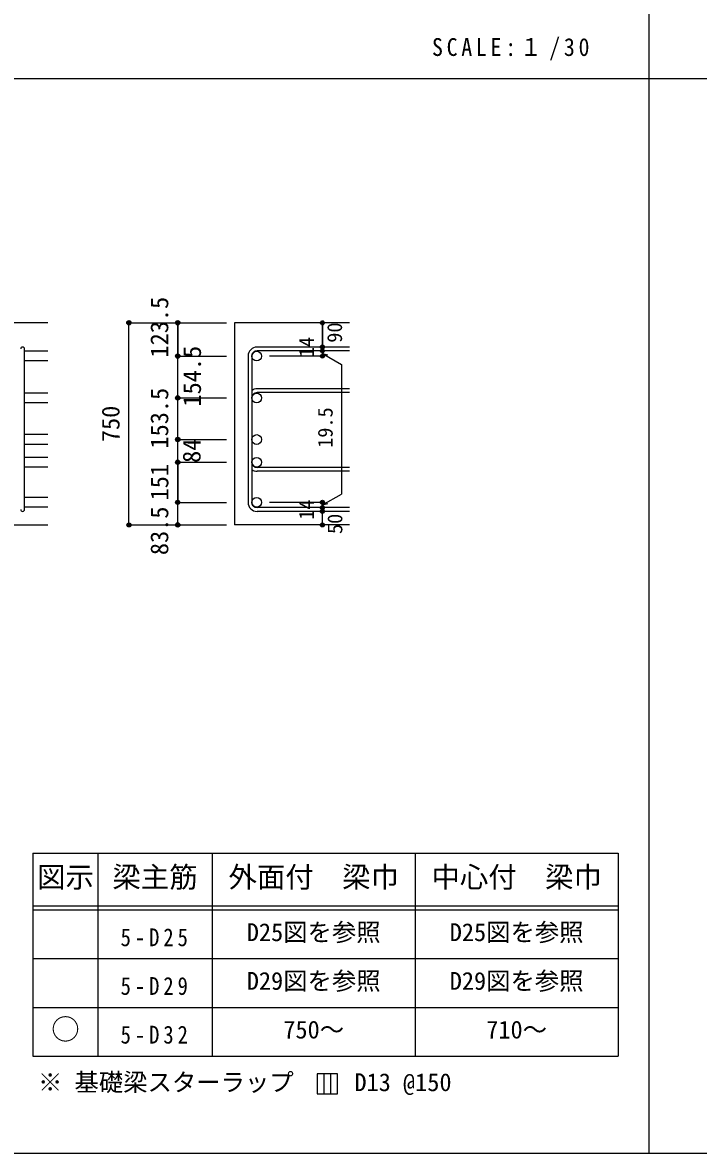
# Model space of a CAD drawing. Units: millimetres at full size, sheet at 1:30, with parts at other scales. Extents: x -5973 to 5954, y -4195 to 4201.
# Drawn here: x -3439 to -942, y -4195 to -15 of the extents above; entities that cross this region are included whole.
import ezdxf
from ezdxf.enums import TextEntityAlignment as Align

# ---------------------------------------------------------------- set-up
doc = ezdxf.new("R2010")
doc.units = ezdxf.units.MM
doc.header["$LTSCALE"] = 30
doc.header["$PDMODE"] = 32
doc.header["$PDSIZE"] = 15
for name, color, linetype in [('0-1_躯体線', 2, 'Continuous'), ('0-5_基礎梁筋', 7, 'Continuous'), ('0-6_スタラップ筋', 7, 'Continuous'), ('0-D_寸法', 4, 'Continuous'), ('6-7_文字', 7, 'Continuous'), ('6-E_枠', 7, 'Continuous'), ('F-0_枠', 6, 'Continuous')]:
    doc.layers.add(name, color=color, linetype=linetype)
doc.styles.add('ＭＳ ゴシック', font='')
doc.styles.get('ＭＳ ゴシック').set_extended_font_data('MS Gothic')

msp = doc.modelspace()

# ---------------------------------------------------------------- linework, layer by layer
at = {"layer": '0-1_躯体線'}
for p, q in [((-3345.8, -1124.89), (-4845.8, -1124.89)), ((-2230.8, -1124.89), (-2655.8, -1124.89)), ((-2655.8, -1124.89), (-2655.8, -1872.11)), ((-3745.8, -1872.11), (-3345.8, -1872.11)), ((-2230.8, -1872.11), (-2655.8, -1872.11))]:
    msp.add_line(p, q, dxfattribs=at)
at = {"layer": '0-5_基礎梁筋'}
for p, q in [((-3345.8, -1230.09), (-3431.8, -1230.09)), ((-3345.8, -1266.09), (-3431.8, -1266.09)), ((-3345.8, -1384.53), (-3431.8, -1384.53)), ((-3345.8, -1420.53), (-3431.8, -1420.53)), ((-3345.8, -1538.39), (-3431.8, -1538.39)), ((-3345.8, -1574.39), (-3431.8, -1574.39)), ((-3345.8, -1622.39), (-3431.8, -1622.39)), ((-3345.8, -1658.39), (-3431.8, -1658.39)), ((-3345.8, -1770.61), (-3431.8, -1770.61)), ((-3345.8, -1806.61), (-3431.8, -1806.61))]:
    msp.add_line(p, q, dxfattribs=at)
at = {"layer": '0-5_基礎梁筋', "color": 3}
for centre in [(-2573.8, -1248.09), (-2573.8, -1402.53), (-2573.8, -1556.39), (-2573.8, -1640.39), (-2573.8, -1788.61)]:
    msp.add_circle(centre, 18, dxfattribs=at)
at = {"layer": '0-6_スタラップ筋'}
for p, q in [((-3431.8, -1815.11), (-3431.8, -1221.59)), ((-2605.8, -1248.09), (-2605.8, -1788.61)), ((-2591.8, -1248.09), (-2591.8, -1788.61)), ((-2230.8, -1214.59), (-2572.3, -1214.59)), ((-2230.8, -1228.59), (-2572.3, -1228.59)), ((-2230.8, -1369.03), (-2572.3, -1369.03)), ((-2230.8, -1383.03), (-2572.3, -1383.03)), ((-2230.8, -1659.89), (-2572.3, -1659.89)), ((-2230.8, -1673.89), (-2572.3, -1673.89)), ((-2230.8, -1808.11), (-2572.3, -1808.11)), ((-2230.8, -1822.11), (-2572.3, -1822.11))]:
    msp.add_line(p, q, dxfattribs=at)
for centre, radius, start, end in [((-3438.8, -1221.59), 7, 0, 180), ((-2572.3, -1248.09), 33.5, 90, 180), ((-2572.3, -1248.09), 19.5, 90, 180), ((-2572.3, -1402.53), 33.5, 90, 125.59765), ((-2572.3, -1402.53), 19.5, 90, 180), ((-2572.3, -1640.39), 19.5, 180, 270), ((-2572.3, -1640.39), 33.5, 234.40235, 270), ((-2572.3, -1788.61), 33.5, 180, 270), ((-2572.3, -1788.61), 19.5, 180, 270), ((-3438.8, -1815.11), 7, 180, 0)]:
    msp.add_arc(centre, radius, start, end, dxfattribs=at)
at = {"layer": '0-D_寸法'}
for p, q in [((-3045.8, -1124.89), (-2865.8, -1124.89)), ((-3045.8, -1124.89), (-2865.8, -1124.89)), ((-3045.8, -1872.11), (-3045.8, -1124.89)), ((-2865.8, -1124.89), (-2685.8, -1124.89)), ((-2865.8, -1124.89), (-2685.8, -1124.89)), ((-2865.8, -1248.09), (-2685.8, -1248.09)), ((-2865.8, -1248.09), (-2685.8, -1248.09)), ((-2865.8, -1399.03), (-2865.8, -1248.09)), ((-2330.8, -1248.09), (-2526.89, -1248.09)), ((-2330.8, -1228.59), (-2330.8, -1214.59)), ((-2330.8, -1228.59), (-2330.8, -1248.09)), ((-2330.8, -1238.34), (-2311.48, -1243.52)), ((-2330.8, -1238.34), (-2260.74, -1278.79)), ((-2260.74, -1278.79), (-2260.74, -1757.91)), ((-2865.8, -1872.11), (-2865.8, -1399.03)), ((-2865.8, -1402.53), (-2685.8, -1402.53)), ((-2865.8, -1402.53), (-2685.8, -1402.53)), ((-2865.8, -1556.39), (-2685.8, -1556.39)), ((-2865.8, -1640.39), (-2685.8, -1640.39)), ((-2865.8, -1640.39), (-2865.8, -1788.61)), ((-2865.8, -1788.61), (-2685.8, -1788.61)), ((-2330.8, -1788.61), (-2526.89, -1788.61)), ((-2330.8, -1798.36), (-2260.74, -1757.91)), ((-2330.8, -1808.11), (-2330.8, -1788.61)), ((-2330.8, -1798.36), (-2311.48, -1793.19)), ((-2330.8, -1822.11), (-2330.8, -1808.11)), ((-2330.8, -1872.11), (-2330.8, -1822.11)), ((-3045.8, -1872.11), (-2865.8, -1872.11)), ((-2865.8, -1872.11), (-2685.8, -1872.11))]:
    msp.add_line(p, q, dxfattribs=at)
for points in [[(-2865.8, -1124.89), (-2865.8, -1248.09), (-2865.8, -1124.89)], [(-2330.8, -1124.89), (-2330.8, -1214.59), (-2330.8, -1124.89)]]:
    msp.add_lwpolyline(points, dxfattribs=at)
for centre, radius in [((-3045.8, -1124.89), 8), ((-3045.8, -1124.89), 7.2), ((-3045.8, -1124.89), 6.4), ((-3045.8, -1124.89), 5.6), ((-3045.8, -1124.89), 4.8), ((-3045.8, -1124.89), 4), ((-3045.8, -1124.89), 3.2), ((-3045.8, -1124.89), 2.4), ((-3045.8, -1124.89), 1.6), ((-3045.8, -1124.89), 0.8), ((-2865.8, -1124.89), 8), ((-2865.8, -1124.89), 7.2), ((-2865.8, -1124.89), 6.4), ((-2865.8, -1124.89), 5.6), ((-2865.8, -1124.89), 4.8), ((-2865.8, -1124.89), 4), ((-2865.8, -1124.89), 3.2), ((-2865.8, -1124.89), 2.4), ((-2865.8, -1124.89), 1.6), ((-2865.8, -1124.89), 0.8), ((-2330.8, -1124.89), 4), ((-2330.8, -1124.89), 3.6), ((-2330.8, -1124.89), 3.2), ((-2330.8, -1124.89), 2.8), ((-2330.8, -1124.89), 2.4), ((-2330.8, -1124.89), 2), ((-2330.8, -1124.89), 1.6), ((-2330.8, -1124.89), 1.2), ((-2330.8, -1124.89), 0.8), ((-2330.8, -1124.89), 0.4), ((-2330.8, -1214.59), 4), ((-2330.8, -1214.59), 3.6), ((-2330.8, -1214.59), 3.2), ((-2330.8, -1214.59), 2.8), ((-2330.8, -1214.59), 2.4), ((-2865.8, -1248.09), 8), ((-2865.8, -1248.09), 7.2), ((-2865.8, -1248.09), 6.4), ((-2865.8, -1248.09), 5.6), ((-2865.8, -1248.09), 4.8), ((-2865.8, -1248.09), 4), ((-2865.8, -1248.09), 3.2), ((-2865.8, -1248.09), 2.4), ((-2865.8, -1248.09), 1.6), ((-2865.8, -1248.09), 0.8), ((-2330.8, -1228.59), 4), ((-2330.8, -1248.09), 4), ((-2330.8, -1228.59), 3.6), ((-2330.8, -1248.09), 3.6), ((-2330.8, -1228.59), 3.2), ((-2330.8, -1248.09), 3.2), ((-2330.8, -1228.59), 2.8), ((-2330.8, -1248.09), 2.8), ((-2330.8, -1228.59), 2.4), ((-2330.8, -1248.09), 2.4), ((-2330.8, -1214.59), 2), ((-2330.8, -1228.59), 2), ((-2330.8, -1248.09), 2), ((-2330.8, -1214.59), 1.6), ((-2330.8, -1228.59), 1.6), ((-2330.8, -1248.09), 1.6), ((-2330.8, -1214.59), 1.2), ((-2330.8, -1228.59), 1.2), ((-2330.8, -1248.09), 1.2), ((-2330.8, -1214.59), 0.8), ((-2330.8, -1228.59), 0.8), ((-2330.8, -1248.09), 0.8), ((-2330.8, -1214.59), 0.4), ((-2330.8, -1228.59), 0.4), ((-2330.8, -1248.09), 0.4), ((-2865.8, -1402.53), 8), ((-2865.8, -1402.53), 7.2), ((-2865.8, -1402.53), 6.4), ((-2865.8, -1402.53), 5.6), ((-2865.8, -1402.53), 4.8), ((-2865.8, -1402.53), 4), ((-2865.8, -1402.53), 3.2), ((-2865.8, -1402.53), 2.4), ((-2865.8, -1402.53), 1.6), ((-2865.8, -1402.53), 0.8), ((-2865.8, -1556.39), 8), ((-2865.8, -1556.39), 7.2), ((-2865.8, -1556.39), 6.4), ((-2865.8, -1556.39), 5.6), ((-2865.8, -1556.39), 4.8), ((-2865.8, -1556.39), 4), ((-2865.8, -1556.39), 3.2), ((-2865.8, -1556.39), 2.4), ((-2865.8, -1556.39), 1.6), ((-2865.8, -1556.39), 0.8), ((-2865.8, -1640.39), 8), ((-2865.8, -1640.39), 7.2), ((-2865.8, -1640.39), 6.4), ((-2865.8, -1640.39), 5.6), ((-2865.8, -1640.39), 4.8), ((-2865.8, -1640.39), 4), ((-2865.8, -1640.39), 3.2), ((-2865.8, -1640.39), 2.4), ((-2865.8, -1640.39), 1.6), ((-2865.8, -1640.39), 0.8), ((-2865.8, -1788.61), 7.2), ((-2865.8, -1788.61), 6.4), ((-2865.8, -1788.61), 5.6), ((-2865.8, -1788.61), 4.8), ((-2865.8, -1788.61), 4), ((-2865.8, -1788.61), 3.2), ((-2865.8, -1788.61), 2.4), ((-2865.8, -1788.61), 1.6), ((-2865.8, -1788.61), 0.8), ((-2330.8, -1788.61), 4), ((-2330.8, -1788.61), 3.6), ((-2330.8, -1788.61), 3.2), ((-2330.8, -1788.61), 2.8), ((-2330.8, -1788.61), 2.4), ((-2330.8, -1788.61), 2), ((-2330.8, -1788.61), 1.6), ((-2330.8, -1788.61), 1.2), ((-2330.8, -1788.61), 0.8), ((-2330.8, -1788.61), 0.4), ((-2330.8, -1808.11), 4), ((-2330.8, -1822.11), 4), ((-2330.8, -1808.11), 3.6), ((-2330.8, -1822.11), 3.6), ((-2330.8, -1808.11), 3.2), ((-2330.8, -1822.11), 3.2), ((-2330.8, -1808.11), 2.8), ((-2330.8, -1822.11), 2.8), ((-2330.8, -1808.11), 2.4), ((-2330.8, -1822.11), 2.4), ((-2330.8, -1808.11), 2), ((-2330.8, -1822.11), 2), ((-2330.8, -1808.11), 1.6), ((-2330.8, -1822.11), 1.6), ((-2330.8, -1808.11), 1.2), ((-2330.8, -1822.11), 1.2), ((-2330.8, -1808.11), 0.8), ((-2330.8, -1822.11), 0.8), ((-2330.8, -1808.11), 0.4), ((-2330.8, -1822.11), 0.4), ((-3045.8, -1872.11), 7.2), ((-3045.8, -1872.11), 6.4), ((-3045.8, -1872.11), 5.6), ((-3045.8, -1872.11), 4.8), ((-3045.8, -1872.11), 4), ((-3045.8, -1872.11), 3.2), ((-3045.8, -1872.11), 2.4), ((-3045.8, -1872.11), 1.6), ((-3045.8, -1872.11), 0.8), ((-2865.8, -1872.11), 8), ((-2865.8, -1872.11), 7.2), ((-2865.8, -1872.11), 6.4), ((-2865.8, -1872.11), 5.6), ((-2865.8, -1872.11), 4.8), ((-2865.8, -1872.11), 4), ((-2865.8, -1872.11), 3.2), ((-2865.8, -1872.11), 2.4), ((-2865.8, -1872.11), 1.6), ((-2865.8, -1872.11), 0.8), ((-2330.8, -1872.11), 4), ((-2330.8, -1872.11), 3.6), ((-2330.8, -1872.11), 3.2), ((-2330.8, -1872.11), 2.8), ((-2330.8, -1872.11), 2.4), ((-2330.8, -1872.11), 2), ((-2330.8, -1872.11), 1.6), ((-2330.8, -1872.11), 1.2), ((-2330.8, -1872.11), 0.8), ((-2330.8, -1872.11), 0.4)]:
    msp.add_circle(centre, radius, dxfattribs=at)
at = {"layer": '0-D_寸法', "color": 7}
for p in [(-3045.8, -1124.89), (-2865.8, -1124.89), (-2330.8, -1124.89), (-2330.8, -1214.59), (-2865.8, -1248.09), (-2330.8, -1228.59), (-2330.8, -1248.09), (-2865.8, -1402.53), (-2865.8, -1556.39), (-2865.8, -1640.39), (-2865.8, -1788.61), (-2330.8, -1788.61), (-2330.8, -1788.61), (-2330.8, -1808.11), (-2330.8, -1822.11), (-3045.8, -1872.11), (-2865.8, -1872.11), (-2330.8, -1872.11)]:
    msp.add_point(p, dxfattribs=at)
at = {"layer": '6-7_文字'}
for p, q in [((-2325.5, -3900.65), (-2325.5, -3975.65)), ((-2300.5, -3900.65), (-2300.5, -3975.65))]:
    msp.add_line(p, q, dxfattribs=at)
msp.add_lwpolyline([(-2350.5, -3975.65), (-2275.5, -3975.65), (-2275.5, -3900.65), (-2350.5, -3900.65)], close=True, dxfattribs=at)
at = {"layer": '6-E_枠', "color": 3}
for p, q in [((-3400.52, -3085.43), (-3400.52, -3835.43)), ((-3400.52, -3085.43), (-1238, -3085.43)), ((-1238, -3085.43), (-1238, -3835.43)), ((-3400.52, -3835.43), (-1238, -3835.43))]:
    msp.add_line(p, q, dxfattribs=at)
at = {"layer": '6-E_枠'}
for p, q in [((-3160.52, -3085.43), (-3160.52, -3835.43)), ((-2738, -3085.43), (-2738, -3835.43)), ((-1988, -3085.43), (-1988, -3835.43)), ((-3400.52, -3280.43), (-1238, -3280.43)), ((-3400.52, -3295.43), (-1238, -3295.43)), ((-3400.52, -3475.43), (-1238, -3475.43)), ((-3400.52, -3655.43), (-1238, -3655.43))]:
    msp.add_line(p, q, dxfattribs=at)
at = {"layer": 'F-0_枠', "color": 2}
for p, q in [((-1124.64, 4201.15), (-1124.64, -4195.24)), ((-5972.88, -222.05), (3723.6, -222.05))]:
    msp.add_line(p, q, dxfattribs=at)
at = {"layer": 'F-0_枠'}
msp.add_line((5954.1, -4195.24), (-5972.88, -4195.24), dxfattribs=at)

# ---------------------------------------------------------------- texts
at = {"layer": '0-D_寸法', "style": 'ＭＳ ゴシック'}
for s, height, p in [('123.5', 65.98, (-2880.8, -1253.24)), ('90', 54.99, (-2241.9, -1198.49)), ('14', 54.99, (-2346.03, -1251.76)), ('154.5', 65.98, (-2759.88, -1434.5)), ('153.5', 65.98, (-2880.8, -1589.74)), ('750', 65.98, (-3060.8, -1566)), ('19.5', 54.99, (-2276.56, -1587.02)), ('84', 65.98, (-2761.48, -1642.73)), ('151', 65.98, (-2880.35, -1781.47)), ('14', 54.99, (-2346.06, -1852.79)), ('83.5', 65.98, (-2880.8, -1983.61)), ('50', 54.99, (-2240.8, -1905.61))]:
    msp.add_text(s, height=height, rotation=90, dxfattribs=at).set_placement(p, align=Align.BOTTOM_LEFT)
at = {"layer": '6-7_文字', "color": 2, "style": 'ＭＳ ゴシック'}
for s, p in [('図示', (-3385.52, -3235.43)), ('梁主筋', (-3106.76, -3235.43)), ('外面付\u3000梁巾', (-2678, -3235.43)), ('中心付\u3000梁巾', (-1928, -3235.43)), ('○', (-3333.02, -3797.93))]:
    msp.add_text(s, height=76.98, dxfattribs=at).set_placement(p, align=Align.BOTTOM_LEFT)
at = {"layer": '6-7_文字', "style": 'ＭＳ ゴシック'}
for s, p in [('D25図を参照', (-2610.5, -3430.43)), ('D25図を参照', (-1860.5, -3430.43)), ('D29図を参照', (-2610.5, -3610.43)), ('D29図を参照', (-1860.5, -3610.43)), ('750～', (-2475.5, -3790.43)), ('710～', (-1725.5, -3790.43)), ('※ 基礎梁スターラップ     D13 @150', (-3381.96, -3985.01))]:
    msp.add_text(s, height=65.98, dxfattribs=at).set_placement(p, align=Align.BOTTOM_LEFT)
at = {"layer": '6-7_文字', "color": 2, "insert": (-1925.98, -154.55), "char_height": 65.98, "attachment_point": 7, "style": 'ＭＳ ゴシック'}
msp.add_mtext('\\T1.34;\\W0.9;SCALE:１/30', dxfattribs=at)
at = {"layer": '6-7_文字', "char_height": 65.98, "attachment_point": 7, "style": 'ＭＳ ゴシック'}
for s, insert in [('\\T1.38;\\W0.85;5-D25', (-3076.76, -3430.43)), ('\\T1.38;\\W0.85;5-D29', (-3076.76, -3610.43)), ('\\T1.38;\\W0.85;5-D32', (-3076.76, -3790.43))]:
    msp.add_mtext(s, dxfattribs=dict(at, insert=insert))

doc.saveas('drawing.dxf')
